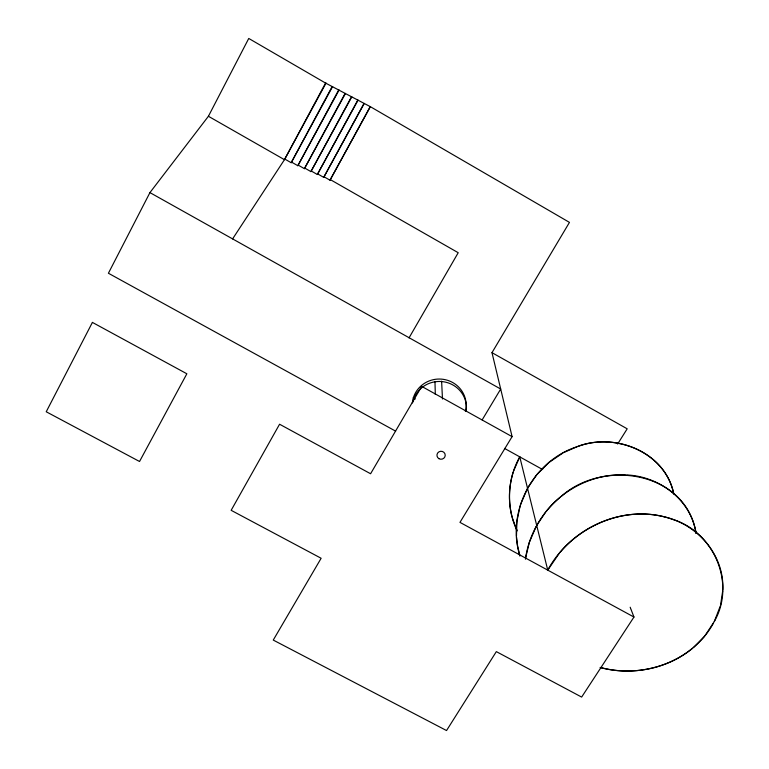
<?xml version="1.0" encoding="UTF-8"?>
<svg xmlns="http://www.w3.org/2000/svg" width="769" height="769" viewBox="0 0 769 769"><rect width="100%" height="100%" fill="white"/><g stroke="black" fill="none" stroke-linecap="round" stroke-linejoin="round"><path stroke-width="1.15" d="M722.735 589.89C724.686 555.458 697.637 524.439 664.801 516.97C626.879 507.088 584.978 522.651 560.101 552.315M722.687 590.976L720.582 604.963M525.429 559.207C528.688 535.137 541.491 512.644 560.207 497.216M525.611 557.909L529.322 542.385L536.128 526.563M720.303 606.03L714.295 621.525L704.952 635.752M520.084 505.954L516.912 521.382L516.48 535.993M513.202 472.156C508.607 486.7 508.222 502.551 512.164 517.287M520.411 504.868L527.534 488.296M513.519 471.166L519.767 456.863L547.749 570.137C570.915 526.871 626.543 502.147 673.413 519.681C714.295 532.494 735.971 583.988 714.295 621.525M512.096 436.638L421.7 386.394L370.591 473.752L279.57 424.228L231.152 510.318L321.134 558.265L273.255 640.077L446.539 730.55L496.332 651.622L581.643 697.079L633.964 617.046L459.968 522.372L512.096 436.638L491.987 352.663L569.464 222.385L370.379 106.699L325.556 83.062L248.752 38.45L208.409 116.273L149.936 192.606L108.41 273.245L395.641 431.149M519.767 456.863C507.28 479 506.04 507.04 516.768 530.11M325.556 83.062L284.463 159.683L232.594 238.899M208.409 116.273L284.463 159.683L326.075 83.052M285.184 159.289L291.191 162.711L332.141 86.57M291.191 162.711L332.621 86.541M291.874 162.307L297.843 165.71L338.648 90.04M297.843 165.71L339.091 90.002M298.487 165.287L304.418 168.671L345.079 93.472M304.418 168.671L345.492 93.414M305.024 168.238L310.916 171.602L351.443 96.865M310.916 171.602L351.817 96.788M311.493 171.151L317.347 174.496L357.729 100.22M317.347 174.496L358.075 100.133M317.885 174.034L323.711 177.36L363.948 103.546M323.711 177.36L364.256 103.43M324.21 176.889L329.997 180.196L370.1 106.824M329.997 180.196L370.379 106.699M536.714 525.477L545.596 512.154M547.749 570.137L559.226 553.353M713.238 623.505C691.889 662.138 642.509 678.787 600.925 667.655M409.021 337.899L458.218 252.713L330.468 179.706M528.092 487.315L536.378 475.213M482.163 419.893L500.696 389.027L149.936 192.606M617.622 444.03L627.196 428.814L491.987 352.663M546.365 511.193C565.205 487.748 595.302 473.377 625.485 474.886M537.098 474.338L549.056 462.419L562.937 452.989M704.221 636.636L693.561 647.383M692.658 648.142C667.386 669.155 631.647 675.913 600.08 667.434M561.149 496.438C603.415 458.468 686.304 471.56 696.06 533.398M563.917 452.451L577.106 446.702M578.153 446.356C615.796 432.13 665.694 452.537 673.798 494.102M626.629 474.954C659.196 476.213 691.216 499.908 696.022 533.215M413.213 397.813L415.308 398.976M504.502 448.404L542.654 469.542M517.143 530.937L512.442 518.287M630.176 607.222L630.753 608.731M630.993 609.336L633.964 617.046M519.892 555.9L517.614 546.048L516.547 537.118M519.863 555.766C506.04 512.01 532.888 461.371 576.192 447.02C613.854 431.774 664.781 451.365 673.615 493.246M441.608 381.155L442.483 399.005M434.966 381.395L435.312 394.487M412.722 402.427A27.165 26.348 -2.1 0 1 443.694 381.799A27.165 26.348 -2.1 0 1 466.274 410.838M412.357 402.956A26.944 26.146 -2.1 0 1 443.598 379.377A26.944 26.146 -2.1 0 1 465.37 411.357M92.405 322.403L46.227 411.771L139.535 461.496L186.857 373.782L92.405 322.403M438.955 458.68A4.143 3.989 -1.8 0 0 445.222 455.306A4.143 3.989 -1.8 0 0 439.061 451.778A4.143 3.989 -1.8 0 0 438.955 458.68"/></g></svg>
